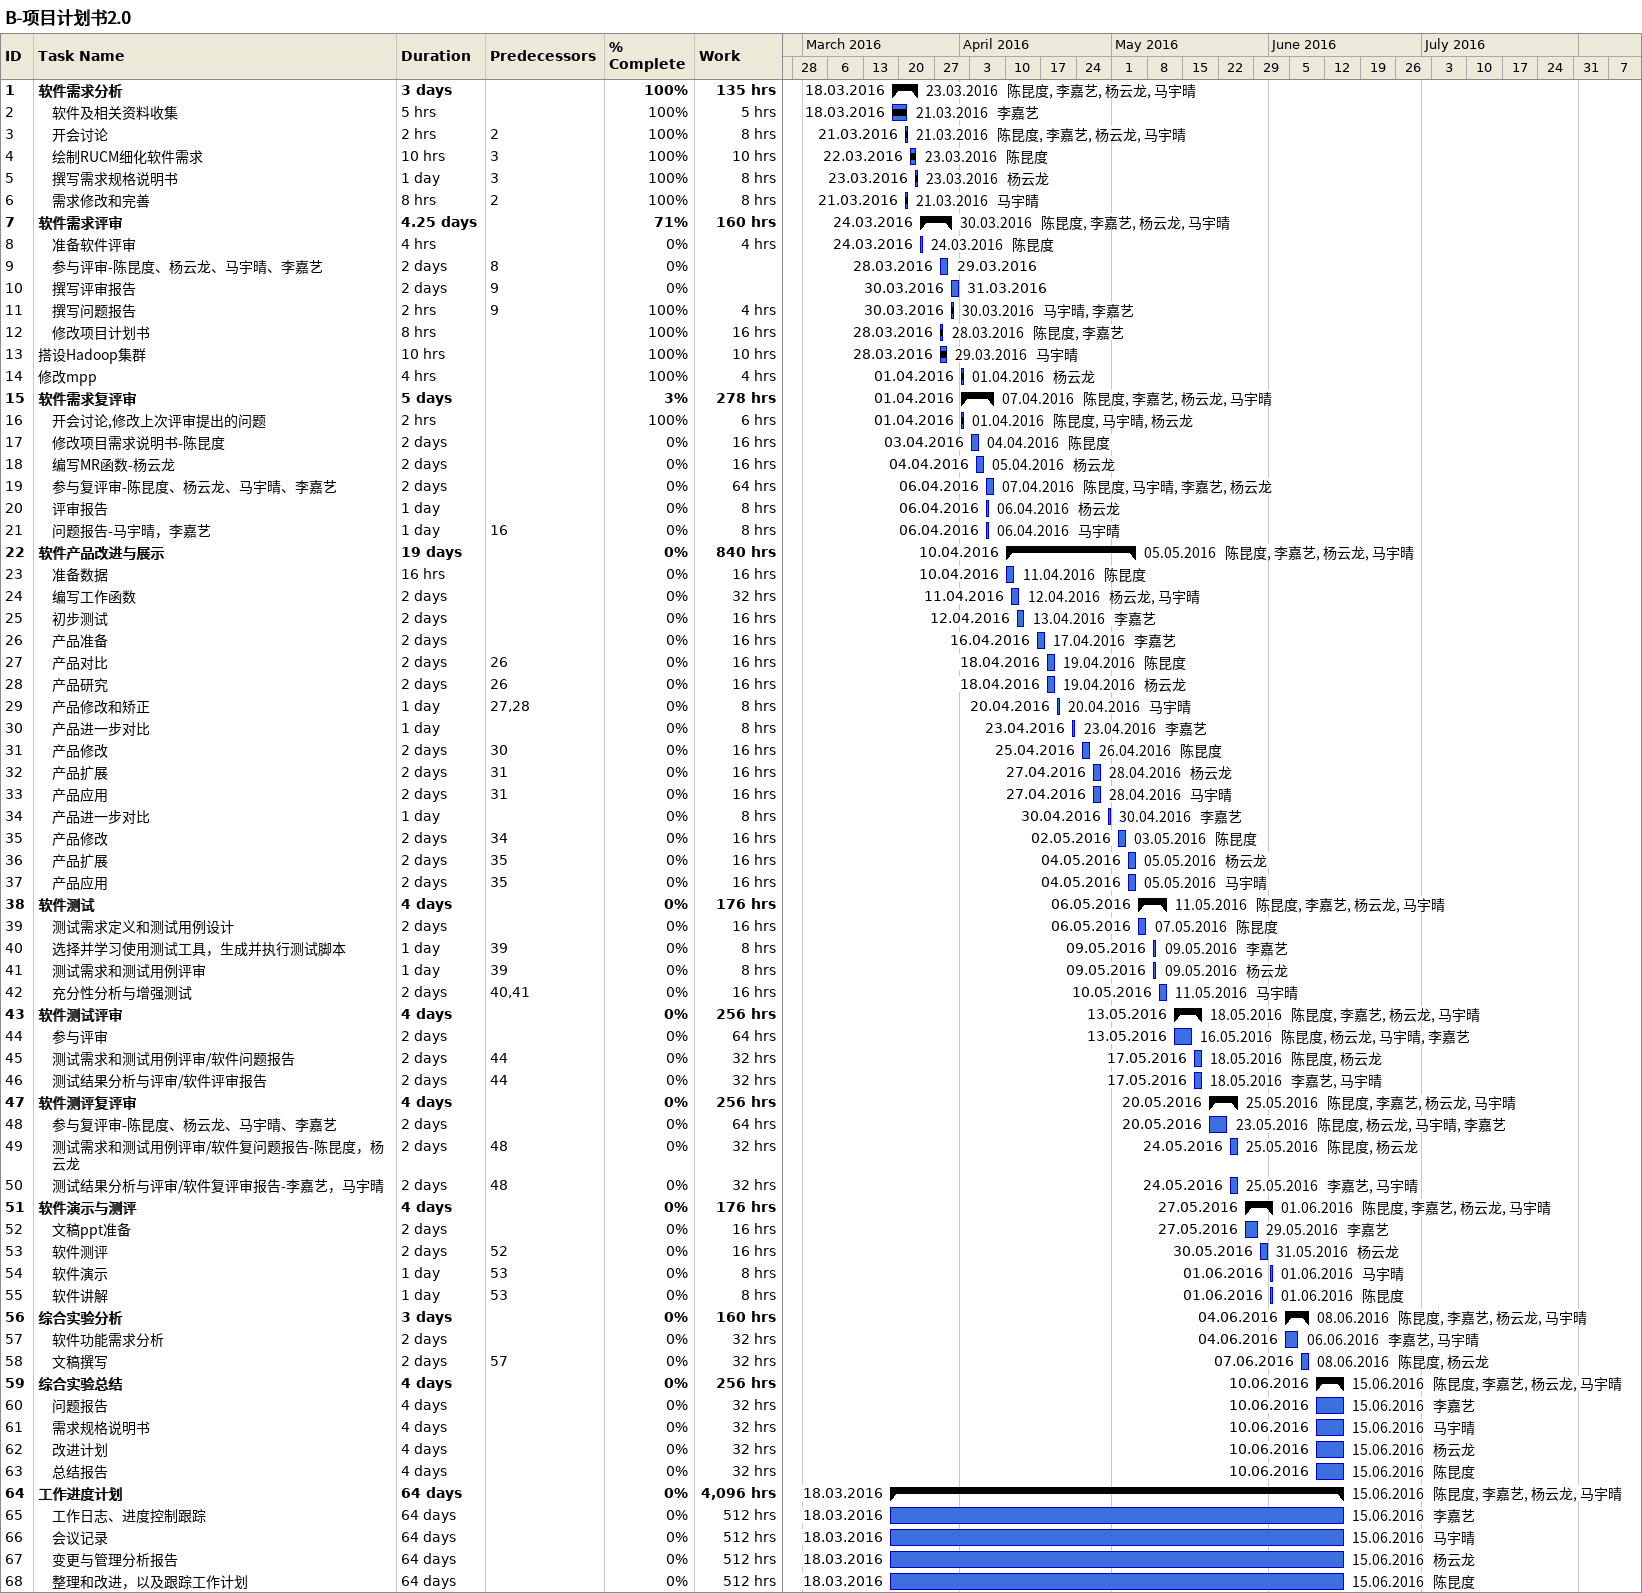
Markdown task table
B-项目计划书2.0

| ID | Level | Task | Duration | Start | Finish | Predecessors | Resources | % complete | Work (h) |
|---|---|---|---|---|---|---|---|---|---|
| 1 | 1 | **软件需求分析** | 3d | 2016-03-18 | 2016-03-23 |  | 陈昆度, 李嘉艺, 杨云龙, 马宇晴 | 100 | 135 |
| 2 | 2 | 软件及相关资料收集 | 5h | 2016-03-18 | 2016-03-21 |  | 李嘉艺 | 100 | 5 |
| 3 | 2 | 开会讨论 | 2h | 2016-03-21 | 2016-03-21 | 2 | 陈昆度, 李嘉艺, 杨云龙, 马宇晴 | 100 | 8 |
| 4 | 2 | 绘制RUCM细化软件需求 | 10h | 2016-03-22 | 2016-03-23 | 3 | 陈昆度 | 100 | 10 |
| 5 | 2 | 撰写需求规格说明书 | 1d | 2016-03-23 | 2016-03-23 | 3 | 杨云龙 | 100 | 8 |
| 6 | 2 | 需求修改和完善 | 8h | 2016-03-21 | 2016-03-21 | 2 | 马宇晴 | 100 | 8 |
| 7 | 1 | **软件需求评审** | 4.25d | 2016-03-24 | 2016-03-30 |  | 陈昆度, 李嘉艺, 杨云龙, 马宇晴 | 71 | 160 |
| 8 | 2 | 准备软件评审 | 4h | 2016-03-24 | 2016-03-24 |  | 陈昆度 | 0 | 4 |
| 9 | 2 | 参与评审-陈昆度、杨云龙、马宇晴、李嘉艺 | 2d | 2016-03-28 | 2016-03-29 | 8 |  | 0 |  |
| 10 | 2 | 撰写评审报告 | 2d | 2016-03-30 | 2016-03-31 | 9 |  | 0 |  |
| 11 | 2 | 撰写问题报告 | 2h | 2016-03-30 | 2016-03-30 | 9 | 马宇晴, 李嘉艺 | 100 | 4 |
| 12 | 2 | 修改项目计划书 | 8h | 2016-03-28 | 2016-03-28 |  | 陈昆度, 李嘉艺 | 100 | 16 |
| 13 | 1 | 搭设Hadoop集群 | 10h | 2016-03-28 | 2016-03-29 |  | 马宇晴 | 100 | 10 |
| 14 | 1 | 修改mpp | 4h | 2016-04-01 | 2016-04-01 |  | 杨云龙 | 100 | 4 |
| 15 | 1 | **软件需求复评审** | 5d | 2016-04-01 | 2016-04-07 |  | 陈昆度, 李嘉艺, 杨云龙, 马宇晴 | 3 | 278 |
| 16 | 2 | 开会讨论,修改上次评审提出的问题 | 2h | 2016-04-01 | 2016-04-01 |  | 陈昆度, 马宇晴, 杨云龙 | 100 | 6 |
| 17 | 2 | 修改项目需求说明书-陈昆度 | 2d | 2016-04-03 | 2016-04-04 |  | 陈昆度 | 0 | 16 |
| 18 | 2 | 编写MR函数-杨云龙 | 2d | 2016-04-04 | 2016-04-05 |  | 杨云龙 | 0 | 16 |
| 19 | 2 | 参与复评审-陈昆度、杨云龙、马宇晴、李嘉艺 | 2d | 2016-04-06 | 2016-04-07 |  | 陈昆度, 马宇晴, 李嘉艺, 杨云龙 | 0 | 64 |
| 20 | 2 | 评审报告 | 1d | 2016-04-06 | 2016-04-06 |  | 杨云龙 | 0 | 8 |
| 21 | 2 | 问题报告-马宇晴，李嘉艺 | 1d | 2016-04-06 | 2016-04-06 | 16 | 马宇晴 | 0 | 8 |
| 22 | 1 | **软件产品改进与展示** | 19d | 2016-04-10 | 2016-05-05 |  | 陈昆度, 李嘉艺, 杨云龙, 马宇晴 | 0 | 840 |
| 23 | 2 | 准备数据 | 16h | 2016-04-10 | 2016-04-11 |  | 陈昆度 | 0 | 16 |
| 24 | 2 | 编写工作函数 | 2d | 2016-04-11 | 2016-04-12 |  | 杨云龙, 马宇晴 | 0 | 32 |
| 25 | 2 | 初步测试 | 2d | 2016-04-12 | 2016-04-13 |  | 李嘉艺 | 0 | 16 |
| 26 | 2 | 产品准备 | 2d | 2016-04-16 | 2016-04-17 |  | 李嘉艺 | 0 | 16 |
| 27 | 2 | 产品对比 | 2d | 2016-04-18 | 2016-04-19 | 26 | 陈昆度 | 0 | 16 |
| 28 | 2 | 产品研究 | 2d | 2016-04-18 | 2016-04-19 | 26 | 杨云龙 | 0 | 16 |
| 29 | 2 | 产品修改和矫正 | 1d | 2016-04-20 | 2016-04-20 | 27, 28 | 马宇晴 | 0 | 8 |
| 30 | 2 | 产品进一步对比 | 1d | 2016-04-23 | 2016-04-23 |  | 李嘉艺 | 0 | 8 |
| 31 | 2 | 产品修改 | 2d | 2016-04-25 | 2016-04-26 | 30 | 陈昆度 | 0 | 16 |
| 32 | 2 | 产品扩展 | 2d | 2016-04-27 | 2016-04-28 | 31 | 杨云龙 | 0 | 16 |
| 33 | 2 | 产品应用 | 2d | 2016-04-27 | 2016-04-28 | 31 | 马宇晴 | 0 | 16 |
| 34 | 2 | 产品进一步对比 | 1d | 2016-04-30 | 2016-04-30 |  | 李嘉艺 | 0 | 8 |
| 35 | 2 | 产品修改 | 2d | 2016-05-02 | 2016-05-03 | 34 | 陈昆度 | 0 | 16 |
| 36 | 2 | 产品扩展 | 2d | 2016-05-04 | 2016-05-05 | 35 | 杨云龙 | 0 | 16 |
| 37 | 2 | 产品应用 | 2d | 2016-05-04 | 2016-05-05 | 35 | 马宇晴 | 0 | 16 |
| 38 | 1 | **软件测试** | 4d | 2016-05-06 | 2016-05-11 |  | 陈昆度, 李嘉艺, 杨云龙, 马宇晴 | 0 | 176 |
| 39 | 2 | 测试需求定义和测试用例设计 | 2d | 2016-05-06 | 2016-05-07 |  | 陈昆度 | 0 | 16 |
| 40 | 2 | 选择并学习使用测试工具，生成并执行测试脚本 | 1d | 2016-05-09 | 2016-05-09 | 39 | 李嘉艺 | 0 | 8 |
| 41 | 2 | 测试需求和测试用例评审 | 1d | 2016-05-09 | 2016-05-09 | 39 | 杨云龙 | 0 | 8 |
| 42 | 2 | 充分性分析与增强测试 | 2d | 2016-05-10 | 2016-05-11 | 40, 41 | 马宇晴 | 0 | 16 |
| 43 | 1 | **软件测试评审** | 4d | 2016-05-13 | 2016-05-18 |  | 陈昆度, 李嘉艺, 杨云龙, 马宇晴 | 0 | 256 |
| 44 | 2 | 参与评审 | 2d | 2016-05-13 | 2016-05-16 |  | 陈昆度, 杨云龙, 马宇晴, 李嘉艺 | 0 | 64 |
| 45 | 2 | 测试需求和测试用例评审/软件问题报告 | 2d | 2016-05-17 | 2016-05-18 | 44 | 陈昆度, 杨云龙 | 0 | 32 |
| 46 | 2 | 测试结果分析与评审/软件评审报告 | 2d | 2016-05-17 | 2016-05-18 | 44 | 李嘉艺, 马宇晴 | 0 | 32 |
| 47 | 1 | **软件测评复评审** | 4d | 2016-05-20 | 2016-05-25 |  | 陈昆度, 李嘉艺, 杨云龙, 马宇晴 | 0 | 256 |
| 48 | 2 | 参与复评审-陈昆度、杨云龙、马宇晴、李嘉艺 | 2d | 2016-05-20 | 2016-05-23 |  | 陈昆度, 杨云龙, 马宇晴, 李嘉艺 | 0 | 64 |
| 49 | 2 | 测试需求和测试用例评审/软件复问题报告-陈昆度，杨云龙 | 2d | 2016-05-24 | 2016-05-25 | 48 | 陈昆度, 杨云龙 | 0 | 32 |
| 50 | 2 | 测试结果分析与评审/软件复评审报告-李嘉艺，马宇晴 | 2d | 2016-05-24 | 2016-05-25 | 48 | 李嘉艺, 马宇晴 | 0 | 32 |
| 51 | 1 | **软件演示与测评** | 4d | 2016-05-27 | 2016-06-01 |  | 陈昆度, 李嘉艺, 杨云龙, 马宇晴 | 0 | 176 |
| 52 | 2 | 文稿ppt准备 | 2d | 2016-05-27 | 2016-05-29 |  | 李嘉艺 | 0 | 16 |
| 53 | 2 | 软件测评 | 2d | 2016-05-30 | 2016-05-31 | 52 | 杨云龙 | 0 | 16 |
| 54 | 2 | 软件演示 | 1d | 2016-06-01 | 2016-06-01 | 53 | 马宇晴 | 0 | 8 |
| 55 | 2 | 软件讲解 | 1d | 2016-06-01 | 2016-06-01 | 53 | 陈昆度 | 0 | 8 |
| 56 | 1 | **综合实验分析** | 3d | 2016-06-04 | 2016-06-08 |  | 陈昆度, 李嘉艺, 杨云龙, 马宇晴 | 0 | 160 |
| 57 | 2 | 软件功能需求分析 | 2d | 2016-06-04 | 2016-06-06 |  | 李嘉艺, 马宇晴 | 0 | 32 |
| 58 | 2 | 文稿撰写 | 2d | 2016-06-07 | 2016-06-08 | 57 | 陈昆度, 杨云龙 | 0 | 32 |
| 59 | 1 | **综合实验总结** | 4d | 2016-06-10 | 2016-06-15 |  | 陈昆度, 李嘉艺, 杨云龙, 马宇晴 | 0 | 256 |
| 60 | 2 | 问题报告 | 4d | 2016-06-10 | 2016-06-15 |  | 李嘉艺 | 0 | 32 |
| 61 | 2 | 需求规格说明书 | 4d | 2016-06-10 | 2016-06-15 |  | 马宇晴 | 0 | 32 |
| 62 | 2 | 改进计划 | 4d | 2016-06-10 | 2016-06-15 |  | 杨云龙 | 0 | 32 |
| 63 | 2 | 总结报告 | 4d | 2016-06-10 | 2016-06-15 |  | 陈昆度 | 0 | 32 |
| 64 | 1 | **工作进度计划** | 64d | 2016-03-18 | 2016-06-15 |  | 陈昆度, 李嘉艺, 杨云龙, 马宇晴 | 0 | 4096 |
| 65 | 2 | 工作日志、进度控制跟踪 | 64d | 2016-03-18 | 2016-06-15 |  | 李嘉艺 | 0 | 512 |
| 66 | 2 | 会议记录 | 64d | 2016-03-18 | 2016-06-15 |  | 马宇晴 | 0 | 512 |
| 67 | 2 | 变更与管理分析报告 | 64d | 2016-03-18 | 2016-06-15 |  | 杨云龙 | 0 | 512 |
| 68 | 2 | 整理和改进，以及跟踪工作计划 | 64d | 2016-03-18 | 2016-06-15 |  | 陈昆度 | 0 | 512 |
